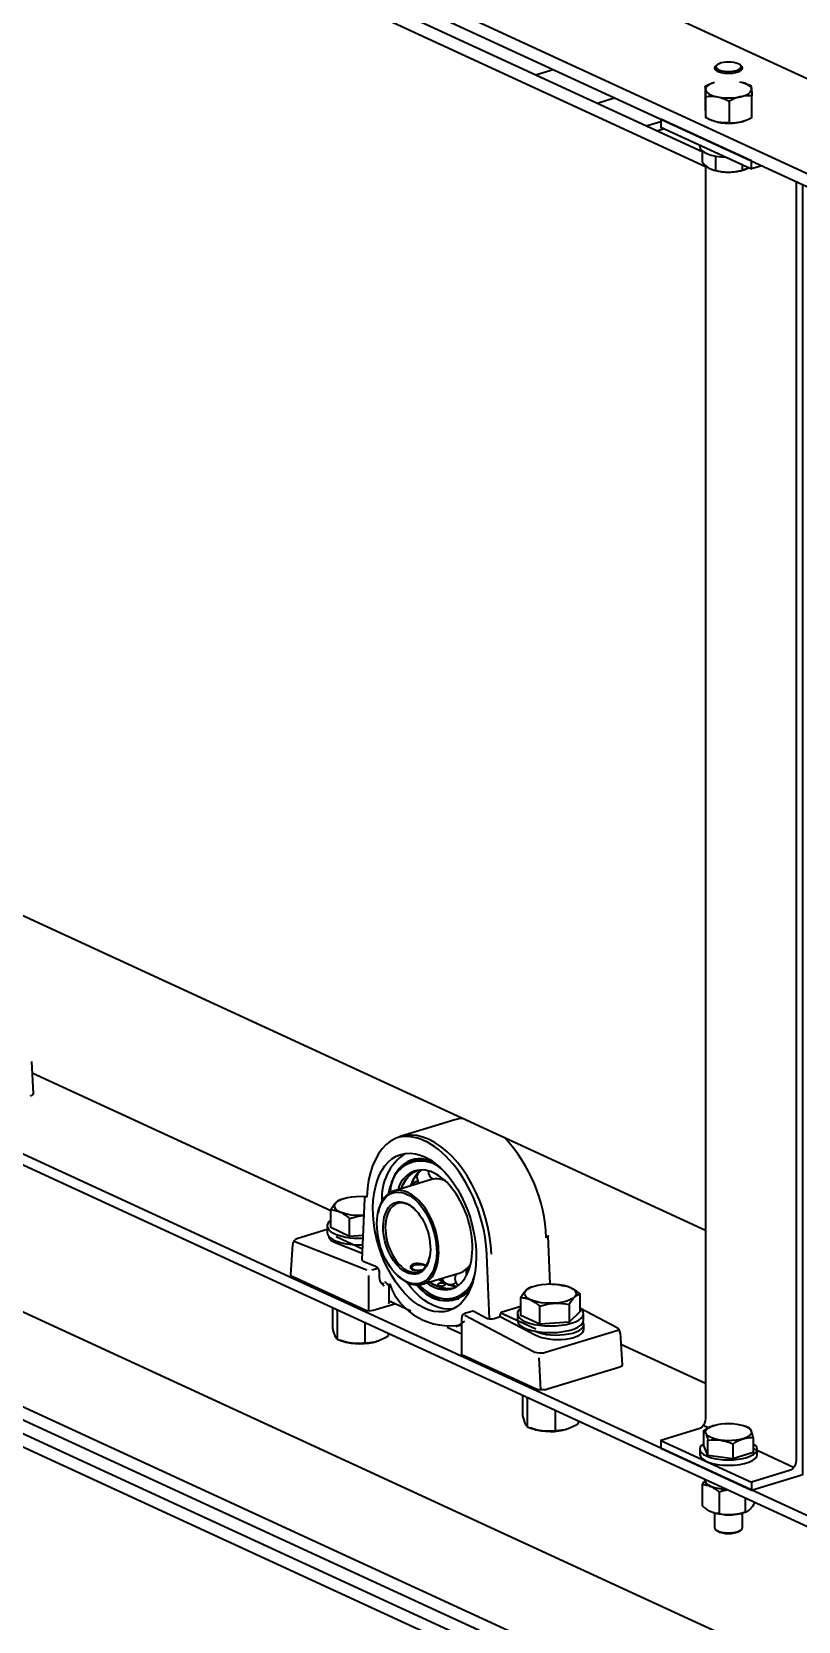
# Model space of a CAD drawing. Header units: millimetres. Extents: x -8400 to 8400, y -5940 to 5940.
# Drawn here: x 3705.1 to 3929.8, y 3245.5 to 3711.7 of the extents above; entities that cross this region are included whole.
import ezdxf

# ---------------------------------------------------------------- set-up
doc = ezdxf.new("R2010")
doc.units = ezdxf.units.MM
doc.layers.add('粗实线层', color=7, linetype='Continuous', lineweight=35)

msp = doc.modelspace()

# ---------------------------------------------------------------- linework, layer by layer
at = {"layer": '粗实线层', "linetype": 'Continuous', "lineweight": 35}
for points in [[(3415.693, 3912.533), (3413.26, 3911.334), (3412.732, 3910.979), (3412.27, 3910.477), (3411.911, 3909.865), (3411.683, 3909.194), (3411.605, 3908.517), (3411.605, 3906.619), (5429.862, 2975.612), (5429.862, 2977.51)], [(3458.919, 3916.522), (4426.231, 3470.307)], [(3412.133, 3910.275), (5430.389, 2979.268)], [(3902.669, 3672.108), (3431.926, 3889.258), (3437.148, 3890.853), (3901.648, 3676.582)], [(3852.842, 3699.093), (3858.035, 3700.679)], [(3906.048, 3702.043), (3905.674, 3701.726), (3905.411, 3701.421), (3905.323, 3701.102), (3905.414, 3700.782), (3905.679, 3700.477), (3906.107, 3700.199), (3906.68, 3699.961), (3907.372, 3699.772), (3908.153, 3699.642), (3908.99, 3699.575), (3909.845, 3699.575), (3910.682, 3699.642), (3911.463, 3699.772), (3912.155, 3699.961), (3912.728, 3700.199), (3913.156, 3700.477), (3913.421, 3700.782), (3913.512, 3701.101), (3913.424, 3701.421), (3913.161, 3701.726), (3912.787, 3702.043)], [(3905.323, 3696.86), (3904.391, 3696.535), (3903.639, 3696.151), (3903.093, 3695.719), (3902.772, 3695.257), (3902.689, 3694.781), (3902.825, 3694.343), (3903.161, 3693.921), (3903.688, 3693.528), (3904.389, 3693.175), (3905.242, 3692.872), (3906.223, 3692.63), (3907.3, 3692.456), (3908.442, 3692.354), (3909.613, 3692.328), (3910.779, 3692.379), (3911.902, 3692.506), (3912.951, 3692.703), (3913.892, 3692.966), (3914.697, 3693.287), (3915.342, 3693.655), (3915.807, 3694.059), (3916.078, 3694.488), (3916.146, 3694.928), (3916.006, 3695.372), (3915.658, 3695.802), (3915.114, 3696.201), (3914.391, 3696.557), (3913.512, 3696.86)], [(3912.612, 3697.078), (3913.047, 3696.981), (3913.483, 3696.863), (3913.537, 3696.848), (3913.592, 3696.831), (3913.646, 3696.815), (3913.701, 3696.798), (3913.81, 3696.763), (3913.918, 3696.728), (3914.134, 3696.654), (3914.348, 3696.576), (3914.775, 3696.408), (3915.198, 3696.227), (3915.617, 3696.034), (3916.033, 3695.829), (3916.061, 3695.7), (3916.089, 3695.514), (3916.103, 3695.396), (3916.118, 3695.259), (3916.132, 3695.104), (3916.146, 3694.928), (3916.149, 3694.88), (3916.153, 3694.832), (3916.157, 3694.782), (3916.161, 3694.732), (3916.168, 3694.627), (3916.175, 3694.518), (3916.189, 3694.287), (3916.203, 3694.039), (3916.231, 3693.501), (3916.259, 3692.912)], [(3914.436, 3696.542), (3914.214, 3696.627)], [(3876.161, 3692.319), (3870.96, 3690.73)], [(3909.643, 3685.086), (3909.227, 3685.05), (3908.808, 3685.026), (3908.385, 3685.016), (3907.958, 3685.021), (3907.744, 3685.03), (3907.528, 3685.043), (3907.42, 3685.052), (3907.311, 3685.061), (3907.257, 3685.067), (3907.202, 3685.072), (3907.148, 3685.078), (3907.093, 3685.084), (3906.657, 3685.143), (3906.223, 3685.221), (3905.79, 3685.319), (3905.358, 3685.434), (3904.928, 3685.568), (3904.499, 3685.719), (3904.285, 3685.801), (3904.071, 3685.887), (3903.965, 3685.931), (3903.858, 3685.976), (3903.751, 3686.022), (3903.645, 3686.069), (3903.221, 3686.265), (3902.802, 3686.471), (3902.802, 3692.765), (3903.221, 3692.802), (3903.645, 3692.826), (3903.751, 3692.83), (3903.858, 3692.832), (3903.965, 3692.834), (3904.071, 3692.836), (3904.285, 3692.834), (3904.499, 3692.83), (3904.928, 3692.807), (3905.358, 3692.767), (3905.79, 3692.708), (3906.223, 3692.63), (3906.657, 3692.532), (3907.093, 3692.415), (3907.148, 3692.399), (3907.202, 3692.383), (3907.257, 3692.366), (3907.311, 3692.349), (3907.42, 3692.315), (3907.528, 3692.28), (3907.744, 3692.205), (3907.958, 3692.127), (3908.385, 3691.96), (3908.808, 3691.779), (3909.227, 3691.585), (3909.643, 3691.38)], [(3885.311, 3684.118), (3889.606, 3685.43)], [(3919.221, 3672.46), (3916.169, 3671.528), (3916.169, 3673.867), (3889.614, 3686.117), (3889.614, 3683.778), (3916.169, 3671.528)], [(3904.399, 3685.757), (3904.621, 3685.673)], [(3909.162, 3684.92), (3908.213, 3684.885), (3907.316, 3684.945), (3906.509, 3685.098), (3905.829, 3685.339)], [(3906.223, 3685.221), (3907.3, 3685.047), (3908.442, 3684.945), (3909.613, 3684.92), (3910.779, 3684.971), (3911.902, 3685.097), (3912.951, 3685.295), (3913.613, 3685.47), (3914.214, 3685.673), (3914.357, 3685.727)], [(3888.355, 3682.708), (3890.495, 3683.362)], [(3888.358, 3682.709), (3890.499, 3683.363)], [(3901.004, 3678.524), (3901.004, 3678.087)], [(3901.648, 3676.874), (3901.648, 3673.568), (3902.15, 3673.032), (3902.657, 3672.548), (3902.912, 3672.328), (3903.169, 3672.124), (3903.298, 3672.028), (3903.428, 3671.937), (3903.493, 3671.894), (3903.558, 3671.851), (3903.623, 3671.809), (3903.688, 3671.769), (3903.948, 3671.621), (3904.206, 3671.493), (3904.463, 3671.383), (3904.719, 3671.292), (3905.226, 3671.16), (3905.728, 3671.085), (3905.728, 3675.248)], [(3902.666, 3672.54), (3902.666, 3304.848), (3902.599, 3304.221), (3902.403, 3303.598), (3902.092, 3303.018), (3901.687, 3302.522), (3901.215, 3302.144), (3900.708, 3301.91), (3889.614, 3298.52), (3916.169, 3286.27)], [(3904.496, 3671.371), (3904.621, 3671.323), (3905.458, 3671.052), (3906.403, 3670.836), (3907.429, 3670.682), (3908.509, 3670.592), (3909.613, 3670.57), (3910.108, 3670.585), (3910.6, 3670.619), (3911.089, 3670.672), (3911.575, 3670.741), (3912.541, 3670.928), (3913.497, 3671.169), (3913.497, 3672.76)], [(3914.214, 3671.323), (3914.413, 3671.398)], [(3929.221, 3667.842), (3929.221, 3292.598), (3929.155, 3291.972), (3928.959, 3291.348), (3928.648, 3290.768), (3928.243, 3290.272), (3927.77, 3289.894), (3927.264, 3289.66), (3916.169, 3286.27), (3916.169, 3283.93), (3931.179, 3288.516), (3931.179, 3666.938)], [(3442.557, 3572.405), (3902.669, 3360.158)], [(5429.862, 2583.777), (5429.862, 2585.675), (3411.605, 3516.682), (3427.906, 3521.663)], [(3411.605, 3516.682), (3411.605, 3514.785), (3411.713, 3514.052), (3412.025, 3513.466), (3412.506, 3513.091), (5429.848, 2582.505)], [(3458.919, 3448.598), (4426.231, 3002.383)], [(3415.693, 3444.608), (3413.26, 3443.409), (3412.732, 3443.055), (3412.27, 3442.552), (3411.911, 3441.941), (3411.683, 3441.27), (3411.605, 3440.592), (3411.605, 3438.695), (5429.862, 2507.687), (5429.862, 2509.585)], [(3412.133, 3442.351), (5430.389, 2511.343)], [(3902.669, 3204.184), (3431.926, 3421.334), (3437.148, 3422.929), (3901.648, 3208.658)], [(3705.026, 3409.671), (3705.571, 3400.277), (3705.473, 3399.993), (3705.153, 3399.733), (3704.643, 3399.522)], [(3792.795, 3365.864), (3705.253, 3406.246)], [(3829.181, 3392.536), (3813.127, 3387.631)], [(3831.564, 3392.959), (3830.355, 3392.818), (3829.182, 3392.537)], [(3817.465, 3381.057), (3815.463, 3379.94)], [(3813.417, 3372.322), (3814.004, 3373.714), (3814.713, 3374.944), (3815.535, 3375.997), (3816.461, 3376.859), (3817.478, 3377.52)], [(3813.517, 3372.352), (3814.055, 3373.616), (3814.694, 3374.744), (3815.429, 3375.726), (3816.252, 3376.551), (3817.153, 3377.21), (3818.125, 3377.698)], [(3819.512, 3377.843), (3818.482, 3376.991), (3817.569, 3375.915), (3816.783, 3374.63), (3816.138, 3373.153)], [(3818.355, 3377.027), (3817.476, 3375.864), (3816.735, 3374.56), (3816.196, 3373.311)], [(3822.335, 3375.048), (3811.23, 3371.655)], [(3826.298, 3374.721), (3825.27, 3375.073), (3824.257, 3375.246), (3823.274, 3375.237), (3822.334, 3375.047)], [(3795.534, 3369.091), (3795.137, 3368.904), (3794.941, 3368.785), (3794.746, 3368.644), (3794.548, 3368.482), (3794.35, 3368.298), (3794.3, 3368.249), (3794.251, 3368.197), (3794.226, 3368.171), (3794.201, 3368.145), (3794.176, 3368.118), (3794.152, 3368.092), (3794.053, 3367.98), (3793.954, 3367.864), (3793.758, 3367.618), (3793.563, 3367.353), (3793.176, 3366.774), (3792.793, 3366.137)], [(3802.629, 3364.479), (3801.313, 3364.443), (3800, 3364.493), (3798.73, 3364.629), (3797.542, 3364.845), (3796.473, 3365.135), (3795.553, 3365.491), (3794.812, 3365.901), (3794.272, 3366.354), (3793.95, 3366.834), (3793.855, 3367.328), (3793.989, 3367.821), (3794.35, 3368.298), (3794.926, 3368.744), (3795.699, 3369.146), (3796.646, 3369.491), (3797.739, 3369.769), (3798.944, 3369.971), (3800.224, 3370.092), (3801.782, 3370.125), (3803.324, 3370.038)], [(3796.03, 3369.28), (3795.533, 3369.091)], [(3803.322, 3369.986), (3802.87, 3369.763), (3802.701, 3369.473), (3801.917, 3351.445), (3802.01, 3351.249), (3802.298, 3351.08), (3805.916, 3349.65), (3806.256, 3349.435), (3806.565, 3349.078), (3806.812, 3348.617), (3806.972, 3348.1), (3807.026, 3347.58), (3807.026, 3346.194), (3807.028, 3346.093), (3807.034, 3345.995), (3807.044, 3345.899), (3807.057, 3345.805), (3807.074, 3345.712), (3807.095, 3345.621), (3807.106, 3345.576), (3807.118, 3345.532), (3807.131, 3345.488), (3807.145, 3345.445), (3807.206, 3345.276), (3807.278, 3345.118), (3807.36, 3344.968), (3807.448, 3344.827), (3807.495, 3344.758), (3807.544, 3344.692), (3807.595, 3344.627), (3807.647, 3344.563), (3807.754, 3344.442), (3807.865, 3344.325), (3807.979, 3344.213), (3808.095, 3344.104), (3808.154, 3344.05), (3808.213, 3343.997), (3808.243, 3343.97), (3808.272, 3343.944), (3808.287, 3343.931), (3808.302, 3343.917), (3808.317, 3343.904), (3808.332, 3343.891)], [(3817.527, 3366.238), (3816.483, 3367.1), (3815.41, 3367.723)], [(3798.313, 3358.369), (3792.793, 3360.915), (3792.793, 3366.137), (3793.132, 3366.118), (3793.473, 3366.084), (3793.559, 3366.072), (3793.645, 3366.06), (3793.731, 3366.047), (3793.818, 3366.033), (3793.99, 3366.001), (3794.163, 3365.964), (3794.508, 3365.877), (3794.856, 3365.77), (3795.204, 3365.641), (3795.553, 3365.491), (3795.904, 3365.318), (3796.255, 3365.123), (3796.299, 3365.098), (3796.343, 3365.072), (3796.387, 3365.045), (3796.431, 3365.018), (3796.519, 3364.964), (3796.606, 3364.908), (3796.78, 3364.793), (3796.953, 3364.675), (3797.297, 3364.425), (3797.639, 3364.16), (3797.977, 3363.882), (3798.313, 3363.591)], [(3802.228, 3358.606), (3798.313, 3358.369), (3798.313, 3363.591), (3799.376, 3363.915), (3800.449, 3364.178), (3800.99, 3364.283), (3801.533, 3364.369), (3802.483, 3364.469)], [(3806.742, 3365.684), (3806.67, 3365.358)], [(3791.75, 3360.365), (3783.13, 3357.731), (3782.797, 3357.61), (3782.493, 3357.438), (3782.197, 3357.198), (3781.943, 3356.903), (3781.781, 3356.624), (3781.683, 3356.321), (3781.666, 3356.181), (3781.666, 3356.037)], [(3791.75, 3361.437), (3791.75, 3359.487)], [(3802, 3353.358), (3794.095, 3356.482), (3793.46, 3356.774), (3792.954, 3357.096), (3792.586, 3357.441), (3792.362, 3357.805), (3792.287, 3358.179), (3792.287, 3358.294)], [(3802.057, 3354.655), (3794.33, 3358.219)], [(3811.867, 3338.609), (3805.264, 3336.591), (3804.684, 3336.476), (3804.03, 3336.453), (3803.403, 3336.526), (3802.897, 3336.683), (3781.658, 3346.48), (3781.339, 3346.669), (3781.145, 3346.881), (3781.089, 3347.104), (3781.633, 3355.999)], [(3782.002, 3356.982), (3782.299, 3356.834), (3803.349, 3348.515)], [(3839.366, 3334.193), (3838.583, 3352.947)], [(3804.808, 3348.533), (3806.57, 3349.072)], [(3820.686, 3349.795), (3820.631, 3349.821), (3820.551, 3349.857), (3820.466, 3349.893), (3820.376, 3349.929), (3820.282, 3349.964), (3820.233, 3349.982), (3820.184, 3349.999), (3820.134, 3350.016), (3820.083, 3350.033), (3819.978, 3350.066), (3819.871, 3350.098), (3819.761, 3350.13), (3819.648, 3350.16), (3819.62, 3350.167), (3819.591, 3350.175), (3819.562, 3350.182), (3819.532, 3350.189), (3819.474, 3350.203), (3819.415, 3350.216), (3819.296, 3350.242), (3819.176, 3350.265), (3819.055, 3350.287), (3818.933, 3350.307), (3818.871, 3350.316), (3818.809, 3350.324), (3818.747, 3350.333), (3818.685, 3350.34), (3818.561, 3350.353), (3818.438, 3350.363), (3818.316, 3350.37), (3818.195, 3350.374), (3818.074, 3350.376), (3817.954, 3350.374), (3817.894, 3350.372), (3817.835, 3350.369), (3817.777, 3350.366), (3817.719, 3350.361), (3817.606, 3350.35), (3817.495, 3350.335), (3817.387, 3350.317), (3817.282, 3350.296), (3817.231, 3350.284), (3817.18, 3350.272), (3817.155, 3350.265), (3817.129, 3350.258), (3817.105, 3350.251), (3817.08, 3350.244), (3816.986, 3350.213), (3816.896, 3350.179), (3816.81, 3350.141), (3816.729, 3350.102), (3816.652, 3350.059), (3816.58, 3350.013), (3816.513, 3349.966), (3816.451, 3349.915), (3816.395, 3349.864), (3816.345, 3349.81), (3816.3, 3349.755), (3816.261, 3349.698), (3816.252, 3349.684), (3816.243, 3349.669), (3816.234, 3349.655), (3816.227, 3349.64), (3816.212, 3349.611), (3816.199, 3349.581), (3816.178, 3349.522), (3816.162, 3349.462), (3816.152, 3349.402), (3816.149, 3349.343), (3816.149, 3349.313), (3816.151, 3349.283), (3816.154, 3349.252), (3816.159, 3349.222), (3816.174, 3349.164), (3816.194, 3349.106), (3816.221, 3349.05), (3816.253, 3348.995), (3816.291, 3348.942), (3816.335, 3348.89), (3816.359, 3348.865), (3816.385, 3348.84), (3816.412, 3348.815), (3816.44, 3348.792), (3816.501, 3348.746), (3816.567, 3348.703), (3816.639, 3348.663), (3816.715, 3348.625), (3816.796, 3348.59), (3816.882, 3348.559), (3816.971, 3348.53), (3817.064, 3348.503), (3817.162, 3348.481), (3817.263, 3348.461), (3817.289, 3348.457), (3817.315, 3348.452), (3817.342, 3348.448), (3817.368, 3348.444), (3817.422, 3348.437), (3817.476, 3348.43), (3817.587, 3348.419), (3817.699, 3348.412), (3817.814, 3348.407), (3817.931, 3348.404), (3817.99, 3348.404), (3818.051, 3348.405), (3818.111, 3348.407), (3818.171, 3348.408), (3818.293, 3348.414), (3818.416, 3348.422), (3818.538, 3348.432), (3818.661, 3348.444), (3818.784, 3348.459), (3818.908, 3348.476), (3818.939, 3348.48), (3818.97, 3348.484), (3819.001, 3348.489), (3819.032, 3348.494), (3819.093, 3348.503), (3819.154, 3348.513), (3819.342, 3348.548)], [(3816.672, 3349.556), (3816.365, 3349.295), (3816.203, 3349.107), (3816.149, 3348.911)], [(3820.651, 3349.574), (3820.524, 3349.661), (3820.37, 3349.742), (3819.887, 3349.906), (3819.296, 3350.011), (3818.649, 3350.045), (3818.005, 3350.006), (3817.42, 3349.897), (3816.946, 3349.728), (3816.627, 3349.514), (3816.489, 3349.275), (3816.546, 3349.03), (3816.793, 3348.803), (3817.206, 3348.614), (3817.751, 3348.478), (3818.377, 3348.409)], [(3819.589, 3344.295), (3830.694, 3347.687), (3831.579, 3348.056), (3832.399, 3348.598), (3833.142, 3349.307), (3833.798, 3350.173)], [(3803.959, 3336.457), (3803.959, 3346.906)], [(3807.605, 3344.614), (3807.989, 3344.601), (3808.387, 3344.362)], [(3809.832, 3344.245), (3809.832, 3338.767), (3809.904, 3339.124), (3810.098, 3339.32), (3810.364, 3339.302), (3816.307, 3336.56)], [(3812.289, 3346.968), (3812.531, 3346.737)], [(3828.583, 3337.044), (3827.213, 3336.974), (3825.802, 3337.118), (3824.365, 3337.475), (3822.915, 3338.041), (3821.541, 3338.767), (3820.178, 3339.67), (3818.838, 3340.743), (3817.532, 3341.977), (3816.27, 3343.362), (3815.063, 3344.887)], [(3828.049, 3342.922), (3826.835, 3342.903), (3825.586, 3343.1), (3824.316, 3343.514), (3823.041, 3344.137), (3821.776, 3344.963)], [(3828.684, 3343.136), (3827.606, 3342.998), (3826.49, 3343.041), (3825.348, 3343.265), (3824.19, 3343.669), (3823.029, 3344.246), (3821.877, 3344.993)], [(3824.498, 3345.794), (3825.858, 3344.931), (3827.227, 3344.304), (3828.587, 3343.923), (3829.916, 3343.792)], [(3824.631, 3345.635), (3825.61, 3345.06), (3827.448, 3344.19), (3829.317, 3343.643)], [(3851.798, 3343.555), (3851.301, 3343.366), (3850.904, 3343.179), (3850.709, 3343.059), (3850.513, 3342.919), (3850.316, 3342.757), (3850.118, 3342.573), (3850.068, 3342.523), (3850.019, 3342.472), (3849.993, 3342.446), (3849.969, 3342.42), (3849.944, 3342.393), (3849.919, 3342.366), (3849.82, 3342.255), (3849.722, 3342.139), (3849.525, 3341.892), (3849.331, 3341.628), (3848.944, 3341.049), (3848.561, 3340.412)], [(3855.991, 3344.368), (3856.541, 3344.39), (3857.088, 3344.39), (3857.631, 3344.37), (3858.172, 3344.33), (3859.245, 3344.197), (3860.308, 3344.001), (3860.646, 3343.982), (3860.988, 3343.947), (3861.074, 3343.936), (3861.16, 3343.924), (3861.246, 3343.911), (3861.332, 3343.897), (3861.504, 3343.865), (3861.677, 3343.828), (3862.023, 3343.741), (3862.37, 3343.634), (3862.718, 3343.505), (3863.068, 3343.355), (3863.418, 3343.183), (3863.77, 3342.988), (3863.814, 3342.962), (3863.858, 3342.936), (3863.902, 3342.909), (3863.946, 3342.882), (3864.033, 3342.828), (3864.121, 3342.772), (3864.295, 3342.657), (3864.468, 3342.539), (3864.813, 3342.289), (3865.153, 3342.024), (3865.492, 3341.746), (3865.828, 3341.455)], [(3862.615, 3343.546), (3862.591, 3343.555)], [(3827.765, 3339.823), (3830.302, 3340.023)], [(3854.08, 3332.644), (3848.561, 3335.19), (3848.561, 3340.412), (3848.899, 3340.393), (3849.241, 3340.358), (3849.327, 3340.347), (3849.413, 3340.335), (3849.499, 3340.322), (3849.585, 3340.307), (3849.757, 3340.276), (3849.93, 3340.24), (3850.276, 3340.152), (3850.623, 3340.045), (3850.971, 3339.916), (3851.321, 3339.766), (3851.671, 3339.593), (3852.023, 3339.399), (3852.067, 3339.372), (3852.111, 3339.346), (3852.155, 3339.32), (3852.199, 3339.293), (3852.286, 3339.238), (3852.374, 3339.183), (3852.548, 3339.069), (3852.721, 3338.949), (3853.065, 3338.7), (3853.406, 3338.435), (3853.745, 3338.156), (3854.08, 3337.866)], [(3862.714, 3338.387), (3863.097, 3339.025), (3863.484, 3339.605), (3863.679, 3339.869), (3863.875, 3340.115), (3864.072, 3340.342), (3864.27, 3340.548), (3864.32, 3340.596), (3864.37, 3340.643), (3864.395, 3340.666), (3864.42, 3340.689), (3864.444, 3340.711), (3864.469, 3340.733), (3864.568, 3340.817), (3864.667, 3340.895), (3864.863, 3341.035), (3865.058, 3341.155), (3865.445, 3341.338), (3865.828, 3341.455), (3865.828, 3336.233), (3862.714, 3333.165)], [(3793.256, 3337.453), (3793.256, 3331.491), (3793.426, 3330.832), (3793.599, 3330.231), (3793.686, 3329.956), (3793.773, 3329.699), (3793.861, 3329.462), (3793.95, 3329.244), (3793.972, 3329.193), (3793.994, 3329.143), (3794.005, 3329.119), (3794.016, 3329.095), (3794.028, 3329.071), (3794.039, 3329.048), (3794.083, 3328.959), (3794.127, 3328.875), (3794.214, 3328.724), (3794.301, 3328.594), (3794.474, 3328.389), (3794.644, 3328.251)], [(3794.644, 3336.511), (3794.556, 3336.86)], [(3795.172, 3336.579), (3794.644, 3336.511), (3794.644, 3328.251), (3795.651, 3327.847), (3796.666, 3327.503), (3797.178, 3327.357), (3797.692, 3327.231), (3798.21, 3327.125), (3798.73, 3327.039), (3800, 3326.904), (3801.313, 3326.853), (3802.629, 3326.889), (3803.909, 3327.01), (3805.114, 3327.213), (3806.207, 3327.491)], [(3832.067, 3335.205), (3852.188, 3324.593), (3852.67, 3324.396), (3853.25, 3324.253), (3853.891, 3324.174), (3854.548, 3324.163), (3855.178, 3324.222), (3855.738, 3324.346), (3876.621, 3330.727), (3876.992, 3330.868), (3877.277, 3331.039)], [(3842.463, 3334.846), (3842.446, 3335.244), (3842.517, 3335.668), (3842.743, 3336.032), (3843.065, 3336.238), (3848.561, 3337.918)], [(3842.655, 3335.927), (3852.916, 3331.194)], [(3847.518, 3335.711), (3847.518, 3333.762)], [(3877.618, 3329.98), (3877.627, 3330.073), (3877.629, 3330.166), (3877.571, 3330.481), (3877.44, 3330.78), (3877.291, 3331.019), (3877.115, 3331.235), (3876.913, 3331.419), (3876.69, 3331.575), (3876.623, 3331.616), (3876.554, 3331.653), (3865.993, 3337.223)], [(3866.871, 3333.762), (3866.871, 3335.711)], [(3802.816, 3333.044), (3802.816, 3327.081), (3801.811, 3326.965), (3800.797, 3326.913), (3800.284, 3326.913), (3799.77, 3326.934), (3799.511, 3326.952), (3799.251, 3326.976), (3799.186, 3326.982), (3799.121, 3326.989), (3799.056, 3326.997), (3798.99, 3327.004), (3798.86, 3327.021), (3798.73, 3327.039), (3797.285, 3327.316), (3796.03, 3327.701), (3795.491, 3327.907)], [(3809.597, 3329.915), (3809.597, 3329.154), (3809.182, 3328.89), (3808.762, 3328.639), (3808.656, 3328.578), (3808.551, 3328.518), (3808.445, 3328.459), (3808.339, 3328.401), (3808.127, 3328.288), (3807.915, 3328.18), (3807.49, 3327.978), (3807.063, 3327.795), (3806.636, 3327.633), (3806.207, 3327.491), (3805.776, 3327.37), (3805.344, 3327.27), (3805.29, 3327.26), (3805.236, 3327.249), (3805.182, 3327.239), (3805.128, 3327.229), (3805.02, 3327.21), (3804.913, 3327.193), (3804.699, 3327.161), (3804.486, 3327.135), (3804.063, 3327.097), (3803.644, 3327.077), (3803.228, 3327.072), (3802.816, 3327.081)], [(3831.199, 3329.69), (3826.912, 3331.668)], [(3829.432, 3331.93), (3830.817, 3332.583), (3832.117, 3333.453)], [(3830.092, 3332.107), (3831.2, 3332.445)], [(3866.986, 3331.154), (3866.986, 3332.432)], [(3806.823, 3327.701), (3806.856, 3327.713)], [(3902.696, 3315.167), (3877.846, 3326.631)], [(3854.392, 3313.315), (3853.847, 3322.716)], [(3849.023, 3311.728), (3849.023, 3305.767), (3849.194, 3305.107), (3849.367, 3304.506), (3849.454, 3304.231), (3849.541, 3303.974), (3849.629, 3303.736), (3849.717, 3303.519), (3849.74, 3303.468), (3849.762, 3303.418), (3849.773, 3303.394), (3849.784, 3303.37), (3849.795, 3303.347), (3849.806, 3303.323), (3849.85, 3303.234), (3849.894, 3303.15), (3849.982, 3302.999), (3850.069, 3302.868), (3850.241, 3302.664), (3850.412, 3302.525)], [(3850.412, 3310.786), (3850.323, 3311.135)], [(3850.94, 3310.854), (3850.412, 3310.786), (3850.412, 3302.525), (3851.418, 3302.122), (3852.434, 3301.778), (3852.945, 3301.632), (3853.46, 3301.505), (3853.977, 3301.399), (3854.498, 3301.314), (3855.767, 3301.178), (3857.081, 3301.128), (3858.397, 3301.164), (3859.677, 3301.285), (3860.881, 3301.487), (3861.974, 3301.765)], [(3858.583, 3307.318), (3858.583, 3301.356), (3857.579, 3301.241), (3856.564, 3301.188), (3856.052, 3301.188), (3855.537, 3301.209), (3855.279, 3301.227), (3855.019, 3301.251), (3854.953, 3301.257), (3854.888, 3301.264), (3854.823, 3301.272), (3854.758, 3301.28), (3854.628, 3301.296), (3854.498, 3301.314), (3853.053, 3301.591), (3851.798, 3301.976), (3851.259, 3302.182)], [(3865.365, 3304.19), (3865.365, 3303.428), (3864.949, 3303.165), (3864.53, 3302.913), (3864.424, 3302.852), (3864.318, 3302.793), (3864.212, 3302.734), (3864.107, 3302.676), (3863.895, 3302.563), (3863.683, 3302.456), (3863.257, 3302.253), (3862.831, 3302.07), (3862.403, 3301.907), (3861.974, 3301.765), (3861.543, 3301.645), (3861.111, 3301.546), (3861.057, 3301.534), (3861.003, 3301.524), (3860.949, 3301.514), (3860.895, 3301.504), (3860.787, 3301.485), (3860.68, 3301.467), (3860.466, 3301.436), (3860.253, 3301.41), (3859.831, 3301.372), (3859.412, 3301.351), (3858.996, 3301.347), (3858.583, 3301.356)], [(3862.591, 3301.976), (3862.624, 3301.989)], [(3903.411, 3302.164), (3901.96, 3302.833)], [(3905.168, 3302.9), (3904.787, 3302.774), (3904.407, 3302.629), (3904.028, 3302.467), (3903.65, 3302.287), (3903.461, 3302.191), (3903.273, 3302.09), (3903.179, 3302.039), (3903.085, 3301.987), (3902.991, 3301.934), (3902.897, 3301.879), (3902.524, 3301.656), (3902.155, 3301.422)], [(3903.389, 3294.107), (3902.155, 3296.988), (3902.155, 3301.422), (3902.307, 3301.298), (3902.46, 3301.116), (3902.537, 3301), (3902.615, 3300.866), (3902.693, 3300.712), (3902.772, 3300.539), (3902.791, 3300.492), (3902.811, 3300.444), (3902.831, 3300.395), (3902.85, 3300.345), (3902.89, 3300.241), (3902.929, 3300.134), (3903.007, 3299.904), (3903.084, 3299.659), (3903.237, 3299.126), (3903.389, 3298.541)], [(3904.621, 3302.713), (3904.592, 3302.701)], [(3914.696, 3302.529), (3914.214, 3302.713)], [(3889.614, 3298.52), (3889.614, 3296.18), (3916.169, 3283.93)], [(3910.652, 3297.502), (3911.022, 3297.736), (3911.395, 3297.96), (3911.489, 3298.014), (3911.583, 3298.067), (3911.677, 3298.119), (3911.771, 3298.171), (3911.959, 3298.271), (3912.148, 3298.366), (3912.526, 3298.546), (3912.905, 3298.709), (3913.285, 3298.854), (3913.667, 3298.98), (3914.049, 3299.087), (3914.434, 3299.176), (3914.481, 3299.185), (3914.53, 3299.195), (3914.578, 3299.204), (3914.626, 3299.212), (3914.721, 3299.229), (3914.817, 3299.245), (3915.007, 3299.273), (3915.196, 3299.296), (3915.572, 3299.33), (3915.945, 3299.348), (3916.314, 3299.352), (3916.681, 3299.344), (3916.681, 3294.91), (3910.652, 3293.068)], [(3901.004, 3295.949), (3901.004, 3294.389)], [(3928.516, 3290.583), (3916.575, 3296.091)], [(3917.832, 3294.389), (3917.832, 3295.949)], [(3901.743, 3285.569), (3902.084, 3286.137), (3902.428, 3286.651), (3902.676, 3286.982)], [(3906.65, 3277.012), (3906.351, 3277.029), (3906.051, 3277.059), (3905.747, 3277.103), (3905.442, 3277.164), (3905.288, 3277.2), (3905.133, 3277.241), (3905.055, 3277.263), (3904.977, 3277.287), (3904.938, 3277.299), (3904.899, 3277.311), (3904.86, 3277.324), (3904.821, 3277.337), (3904.508, 3277.452), (3904.197, 3277.586), (3903.886, 3277.739), (3903.577, 3277.911), (3903.268, 3278.1), (3902.96, 3278.306), (3902.807, 3278.415), (3902.654, 3278.528), (3902.578, 3278.586), (3902.501, 3278.645), (3902.425, 3278.705), (3902.348, 3278.765), (3902.044, 3279.015), (3901.743, 3279.275), (3901.743, 3285.569), (3902.044, 3285.552), (3902.348, 3285.521), (3902.425, 3285.512), (3902.501, 3285.501), (3902.578, 3285.489), (3902.654, 3285.476), (3902.807, 3285.448), (3902.96, 3285.416), (3903.268, 3285.338), (3903.577, 3285.243), (3903.886, 3285.129), (3904.197, 3284.995), (3904.508, 3284.841), (3904.821, 3284.668), (3904.86, 3284.645), (3904.899, 3284.622), (3904.938, 3284.599), (3904.977, 3284.575), (3905.055, 3284.526), (3905.133, 3284.477), (3905.288, 3284.375), (3905.442, 3284.269), (3905.747, 3284.047), (3906.051, 3283.812), (3906.351, 3283.565), (3906.65, 3283.306)], [(3908.985, 3284.068), (3907.889, 3284.129), (3906.835, 3284.256), (3905.851, 3284.447), (3904.964, 3284.696), (3904.197, 3284.995), (3903.571, 3285.338), (3903.103, 3285.715), (3902.806, 3286.115), (3902.688, 3286.528), (3902.752, 3286.944)], [(3909.242, 3283.958), (3908.546, 3283.827), (3907.593, 3283.594), (3906.65, 3283.306), (3906.65, 3277.012), (3907.595, 3276.838), (3908.548, 3276.719), (3909.029, 3276.684), (3909.512, 3276.666), (3909.998, 3276.667), (3910.487, 3276.687), (3909.316, 3276.655), (3908.149, 3276.699), (3907.021, 3276.82), (3905.965, 3277.012), (3905.014, 3277.27), (3904.197, 3277.586)], [(3914.324, 3281.605), (3914.324, 3277.475), (3913.381, 3277.188), (3912.428, 3276.954), (3911.947, 3276.86), (3911.463, 3276.784), (3911.22, 3276.753), (3910.976, 3276.726), (3910.854, 3276.714), (3910.731, 3276.704), (3910.609, 3276.694), (3910.487, 3276.687), (3911.857, 3276.826), (3913.118, 3277.07), (3914.214, 3277.408), (3914.659, 3277.578)], [(3917.092, 3280.329), (3917.092, 3280.202), (3916.752, 3279.636), (3916.408, 3279.122), (3916.234, 3278.886), (3916.06, 3278.667), (3915.972, 3278.564), (3915.884, 3278.465), (3915.84, 3278.417), (3915.796, 3278.371), (3915.752, 3278.326), (3915.707, 3278.282), (3915.532, 3278.118), (3915.356, 3277.974), (3915.182, 3277.849), (3915.008, 3277.743), (3914.665, 3277.58), (3914.324, 3277.475)], [(3904.599, 3277.417), (3904.621, 3277.408)], [(3905.323, 3277.176), (3905.323, 3272.932), (3905.413, 3272.613), (3905.677, 3272.307), (3906.105, 3272.029), (3906.678, 3271.79), (3907.37, 3271.601), (3908.152, 3271.47), (3908.99, 3271.403), (3909.845, 3271.403), (3910.683, 3271.47), (3911.465, 3271.601), (3912.157, 3271.789), (3912.73, 3272.028), (3913.158, 3272.306), (3913.422, 3272.613), (3913.512, 3272.932), (3913.512, 3277.176)]]:
    msp.add_lwpolyline(points, dxfattribs=at)
for points in [[(3906.174, 3702.14), (3905.874, 3701.863), (3905.739, 3701.568), (3905.777, 3701.269), (3905.985, 3700.98), (3906.353, 3700.715), (3906.865, 3700.486), (3907.495, 3700.303), (3908.216, 3700.176), (3908.993, 3700.109), (3909.79, 3700.107), (3910.569, 3700.169), (3911.295, 3700.293), (3911.933, 3700.472), (3912.453, 3700.699), (3912.831, 3700.962), (3913.049, 3701.25), (3913.098, 3701.548), (3912.975, 3701.844), (3912.685, 3702.122), (3912.243, 3702.371), (3911.669, 3702.578), (3910.988, 3702.735), (3910.235, 3702.832), (3909.444, 3702.867), (3908.651, 3702.837), (3907.894, 3702.743), (3907.208, 3702.59), (3906.626, 3702.386)], [(3916.259, 3692.912), (3915.444, 3692.954), (3914.622, 3692.94), (3914.208, 3692.908), (3913.791, 3692.86), (3913.372, 3692.791), (3912.951, 3692.703), (3912.846, 3692.678), (3912.74, 3692.652), (3912.635, 3692.625), (3912.529, 3692.596), (3912.319, 3692.535), (3912.109, 3692.47), (3911.692, 3692.326), (3911.278, 3692.166), (3910.456, 3691.799), (3909.643, 3691.38), (3909.643, 3685.086), (3910.458, 3685.044), (3911.28, 3685.058), (3911.694, 3685.089), (3912.111, 3685.138), (3912.53, 3685.207), (3912.951, 3685.295), (3913.057, 3685.32), (3913.162, 3685.346), (3913.268, 3685.373), (3913.373, 3685.402), (3913.583, 3685.463), (3913.792, 3685.528), (3914.21, 3685.672), (3914.624, 3685.832), (3915.445, 3686.199), (3916.259, 3686.618)], [(3824.448, 3343.969), (3824.518, 3343.94), (3824.594, 3343.915), (3824.634, 3343.904), (3824.676, 3343.893), (3824.698, 3343.888), (3824.72, 3343.883), (3824.742, 3343.879), (3824.765, 3343.875), (3824.858, 3343.861), (3824.954, 3343.849), (3824.979, 3343.848), (3825.004, 3343.846), (3825.029, 3343.844), (3825.055, 3343.843), (3825.106, 3343.84), (3825.157, 3343.839), (3825.26, 3343.84), (3825.363, 3343.845), (3825.388, 3343.847), (3825.414, 3343.848), (3825.439, 3343.851), (3825.465, 3343.853), (3825.516, 3343.858), (3825.565, 3343.864), (3825.614, 3343.871), (3825.662, 3343.879), (3825.686, 3343.883), (3825.709, 3343.887), (3825.733, 3343.892), (3825.756, 3343.897), (3825.845, 3343.917), (3825.928, 3343.94), (3825.967, 3343.953), (3826.004, 3343.966), (3826.023, 3343.972), (3826.041, 3343.98), (3826.058, 3343.987), (3826.074, 3343.994), (3826.136, 3344.024), (3826.189, 3344.055), (3826.201, 3344.063), (3826.213, 3344.071), (3826.224, 3344.079), (3826.234, 3344.088), (3826.253, 3344.104), (3826.269, 3344.122), (3826.295, 3344.156), (3826.31, 3344.192), (3826.314, 3344.21), (3826.316, 3344.228), (3826.315, 3344.246), (3826.312, 3344.264), (3826.305, 3344.282), (3826.297, 3344.3), (3826.285, 3344.318), (3826.272, 3344.335), (3826.238, 3344.37), (3826.194, 3344.404), (3826.182, 3344.412), (3826.169, 3344.42), (3826.155, 3344.428), (3826.141, 3344.437), (3826.112, 3344.452), (3826.08, 3344.467), (3826.012, 3344.496), (3825.935, 3344.523), (3825.915, 3344.53), (3825.895, 3344.536), (3825.874, 3344.542), (3825.852, 3344.548), (3825.809, 3344.559), (3825.765, 3344.57), (3825.718, 3344.58), (3825.672, 3344.588), (3825.648, 3344.593), (3825.623, 3344.597), (3825.599, 3344.601), (3825.574, 3344.604), (3825.474, 3344.616), (3825.373, 3344.625), (3825.321, 3344.628), (3825.27, 3344.63), (3825.244, 3344.631), (3825.217, 3344.631), (3825.192, 3344.631), (3825.166, 3344.631), (3825.064, 3344.628), (3824.964, 3344.621), (3824.94, 3344.619), (3824.915, 3344.616), (3824.891, 3344.613), (3824.866, 3344.61), (3824.819, 3344.602), (3824.773, 3344.595), (3824.684, 3344.576), (3824.601, 3344.553), (3824.581, 3344.547), (3824.562, 3344.54), (3824.542, 3344.534), (3824.524, 3344.527), (3824.488, 3344.513), (3824.454, 3344.498), (3824.423, 3344.482), (3824.393, 3344.466), (3824.365, 3344.448), (3824.339, 3344.43), (3824.295, 3344.393), (3824.26, 3344.355), (3824.245, 3344.335), (3824.233, 3344.314), (3824.224, 3344.294), (3824.218, 3344.273), (3824.212, 3344.232), (3824.217, 3344.191), (3824.219, 3344.18), (3824.223, 3344.17), (3824.227, 3344.159), (3824.232, 3344.149), (3824.243, 3344.129), (3824.256, 3344.11), (3824.272, 3344.09), (3824.29, 3344.071), (3824.3, 3344.063), (3824.311, 3344.053), (3824.322, 3344.044), (3824.334, 3344.035), (3824.387, 3344.001)], [(3864.27, 3340.548), (3863.695, 3340.102), (3862.921, 3339.701), (3861.974, 3339.355), (3860.881, 3339.077), (3859.677, 3338.875), (3858.397, 3338.753), (3857.081, 3338.718), (3855.767, 3338.769), (3854.498, 3338.904), (3853.31, 3339.12), (3852.24, 3339.41), (3851.321, 3339.766), (3850.58, 3340.176), (3850.04, 3340.628), (3849.717, 3341.109), (3849.622, 3341.603), (3849.757, 3342.096), (3850.118, 3342.573), (3850.694, 3343.018), (3851.467, 3343.42), (3852.414, 3343.765), (3853.506, 3344.044), (3854.711, 3344.246), (3855.991, 3344.368), (3857.308, 3344.403), (3858.621, 3344.353), (3859.891, 3344.217), (3861.079, 3344.001), (3862.148, 3343.711), (3863.068, 3343.355), (3863.808, 3342.945), (3864.348, 3342.493), (3864.671, 3342.012), (3864.766, 3341.518), (3864.631, 3341.025)], [(3858.397, 3338.753), (3858.534, 3338.761), (3858.672, 3338.767), (3858.741, 3338.77), (3858.81, 3338.772), (3858.879, 3338.774), (3858.947, 3338.776), (3859.222, 3338.779), (3859.496, 3338.776), (3860.039, 3338.756), (3860.58, 3338.716), (3861.652, 3338.583), (3862.714, 3338.387), (3862.714, 3333.165), (3854.08, 3332.644), (3854.08, 3337.866), (3855.144, 3338.19), (3856.216, 3338.453), (3856.757, 3338.558), (3857.301, 3338.644), (3857.847, 3338.71)], [(3911.814, 3303.302), (3912.87, 3303.11), (3913.821, 3302.851), (3914.638, 3302.535), (3915.297, 3302.171), (3915.777, 3301.769), (3916.064, 3301.341), (3916.148, 3300.902), (3916.029, 3300.464), (3915.707, 3300.04), (3915.196, 3299.644), (3914.509, 3299.286), (3913.667, 3298.98), (3912.695, 3298.733), (3911.625, 3298.552), (3910.487, 3298.445), (3909.316, 3298.413), (3908.149, 3298.458), (3907.021, 3298.578), (3905.965, 3298.771), (3905.014, 3299.029), (3904.197, 3299.345), (3903.538, 3299.709), (3903.058, 3300.111), (3902.772, 3300.539), (3902.687, 3300.978), (3902.807, 3301.416), (3903.127, 3301.84), (3903.639, 3302.236), (3904.326, 3302.593), (3905.168, 3302.9), (3906.14, 3303.147), (3907.21, 3303.327), (3908.348, 3303.435), (3909.518, 3303.467), (3910.686, 3303.422)], [(3907.021, 3298.578), (3907.136, 3298.561), (3907.252, 3298.543), (3907.368, 3298.523), (3907.484, 3298.502), (3907.715, 3298.457), (3907.945, 3298.408), (3908.403, 3298.295), (3908.857, 3298.166), (3909.759, 3297.86), (3910.652, 3297.502), (3910.652, 3293.068), (3903.389, 3294.107), (3903.389, 3298.541), (3904.283, 3298.644), (3905.186, 3298.691), (3905.641, 3298.69), (3906.098, 3298.672), (3906.558, 3298.635)]]:
    msp.add_lwpolyline(points, close=True, dxfattribs=at)
for points in [[(3904.621, 3696.627), (3904.478, 3696.573), (3904.213, 3696.468), (3903.391, 3696.102), (3902.576, 3695.682), (3902.576, 3689.388), (3902.604, 3688.798), (3902.632, 3688.259), (3902.646, 3688.012), (3902.661, 3687.781), (3902.674, 3687.568), (3902.689, 3687.372, 0.0264765), (3902.802, 3686.471)], [(3902.802, 3692.765), (3902.774, 3693.355), (3902.746, 3693.894), (3902.732, 3694.141), (3902.718, 3694.372), (3902.703, 3694.585), (3902.689, 3694.781, 0.0264142), (3902.576, 3695.682)], [(3905.728, 3671.085, 0.0703621), (3909.613, 3670.57), (3910.779, 3670.621), (3911.902, 3670.747), (3912.951, 3670.945), (3913.892, 3671.208), (3914.697, 3671.528), (3915.342, 3671.896), (3915.108, 3671.743), (3914.873, 3671.608), (3914.844, 3671.593), (3914.814, 3671.578), (3914.785, 3671.563), (3914.755, 3671.548), (3914.697, 3671.52), (3914.638, 3671.493), (3914.522, 3671.442), (3914.406, 3671.396), (3914.176, 3671.317), (3913.948, 3671.254), (3913.722, 3671.205), (3913.497, 3671.169)], [(3857.162, 3344.388), (3856.573, 3358.48), (3856.415, 3358.232), (3855.951, 3358.019, 0.1802512), (3843.763, 3387.332)], [(3808.68, 3344.995), (3808.695, 3344.99), (3808.75, 3344.957), (3808.841, 3344.89), (3808.956, 3344.781), (3809.084, 3344.636), (3809.187, 3344.496), (3809.297, 3344.329), (3809.566, 3344.22), (3810.063, 3344.304, 0.3684355), (3831.199, 3332.519)], [(3834.041, 3343.795, -0.4183675), (3822.915, 3340.381), (3821.639, 3341.058), (3820.374, 3341.906), (3819.132, 3342.917), (3817.924, 3344.083)], [(3818.538, 3344.095), (3819.966, 3342.828), (3821.431, 3341.782), (3822.915, 3340.975, 0.4971302), (3834.893, 3346.813)], [(3827.295, 3344.279, 0.1260762), (3828.547, 3344.337, 0.1104966), (3829.505, 3344.881)], [(3877.64, 3330.046), (3878.185, 3320.651), (3878.087, 3320.367), (3877.768, 3320.108), (3877.257, 3319.896), (3856.373, 3313.516), (3855.812, 3313.386), (3855.18, 3313.315), (3854.521, 3313.309), (3853.878, 3313.366), (3853.297, 3313.485), (3852.816, 3313.655), (3831.577, 3323.452), (3831.297, 3323.639), (3831.2, 3323.852), (3831.2, 3334.301, -0.3298213), (3832.391, 3335.911), (3834.153, 3336.449), (3834.415, 3336.468), (3834.692, 3336.375), (3838.311, 3334.467), (3838.705, 3334.313), (3839.188, 3334.213), (3839.713, 3334.176), (3840.228, 3334.207), (3840.684, 3334.303), (3842.463, 3334.846), (3852.681, 3329.457)], [(3916.681, 3299.344), (3916.529, 3299.929), (3916.375, 3300.464), (3916.298, 3300.708), (3916.22, 3300.937), (3916.142, 3301.148), (3916.064, 3301.341, 0.1125883), (3915.446, 3302.225), (3914.695, 3302.53)], [(3905.674, 3272.309), (3906.048, 3271.992, 0.2480895), (3912.787, 3271.992), (3913.161, 3272.309)]]:
    msp.add_lwpolyline(points, format="xyb", dxfattribs=at)
for centre, radius, start, end in [((3823.168, 3369.863), 15.409, 123.61875, 184.56489), ((3819.708, 3371.333), 9.524, 72.7975, 180.81982), ((3819.258, 3371.455), 9.014, 47.67519, 181.41093), ((3819.61, 3370.621), 7.216, 62.73911, 168.55019), ((3820.58, 3375.714), 2.524, 130.24013, 224.11783), ((3823.897, 3377.438), 2.524, 176.50595, 244.21636), ((3818.363, 3371.866), 2.524, 88.46501, 148.75752), ((3823.895, 3377.441), 2.528, 294.77305, 307.95098), ((3831.726, 3346.101), 2.511, 69.68226, 76.19643), ((3835.04, 3347.813), 2.525, 153.89074, 198.61397), ((3835.008, 3347.863), 2.465, 120.61268, 124.61182), ((3826.414, 3348.765), 9.22, 210.48102, 323.87584), ((3827.809, 3346.751), 2.524, 195.77993, 236.42203), ((3831.722, 3346.088), 2.524, 150.52941, 234.41043)]:
    msp.add_arc(centre, radius, start, end, dxfattribs=at)
for centre, major_axis, ratio, start_param, end_param in [((3909.476, 3678.102), (8.513, 0.017), 0.3747257, 3.1411153, 4.6292163), ((3821.609, 3359.868), (-8.481, 27.763), 0.5850408, 4.2936817, 7.3102039), ((3820.31, 3359.485), (-8.489, 27.747), 0.5849521, 4.3012387, 6.2428868), ((3822.904, 3360.296), (-6.256, 20.49), 0.5854896, 5.8002873, 7.1424555), ((3822.915, 3360.268), (-5.286, 17.3), 0.5850492, 2.4828336, 5.8019142), ((3815.421, 3357.943), (-4.192, 13.71), 0.5842694, 5.8023263, 7.087946), ((3815.41, 3357.974), (-4.18, 13.679), 0.585066, 2.3358306, 5.8019148), ((3815.41, 3357.975), (-3.072, 10.054), 0.5850545, 5.8019751, 10.2306115), ((3801.429, 3361.437), (9.707, 0.001), 0.3754078, 2.6730958, 4.791362), ((3801.451, 3359.497), (9.695, 0.01), 0.3754688, 3.1416982, 4.7798008), ((3857.194, 3335.712), (-9.699, 0), 0.3754739, 5.8146921, 9.8931779), ((3857.194, 3333.762), (9.699, 0), 0.3754942, 3.1416703, 6.2829074), ((3858.929, 3332.432), (-8.052, 0), 0.3754438, 0.6832144, 3.3885897), ((3858.928, 3331.368), (-8.023, 0.255), 0.4075802, 0.6967675, 3.1542635), ((3909.418, 3295.949), (-8.396, 0), 0.3754527, 5.7541386, 9.9539046), ((3909.418, 3294.389), (8.437, 0), 0.3753775, 3.1415583, 6.283075)]:
    msp.add_ellipse(centre, major_axis=major_axis, ratio=ratio, start_param=start_param, end_param=end_param, dxfattribs=at)
for centre, major_axis, ratio in [((3820.304, 3359.47), (-7.006, 22.933), 0.5850336), ((3815.084, 3357.875), (-4.056, 13.277), 0.5850496), ((3815.083, 3357.875), (-3.197, 10.462), 0.5850468)]:
    msp.add_ellipse(centre, major_axis=major_axis, ratio=ratio, dxfattribs=at)

doc.saveas('drawing.dxf')
